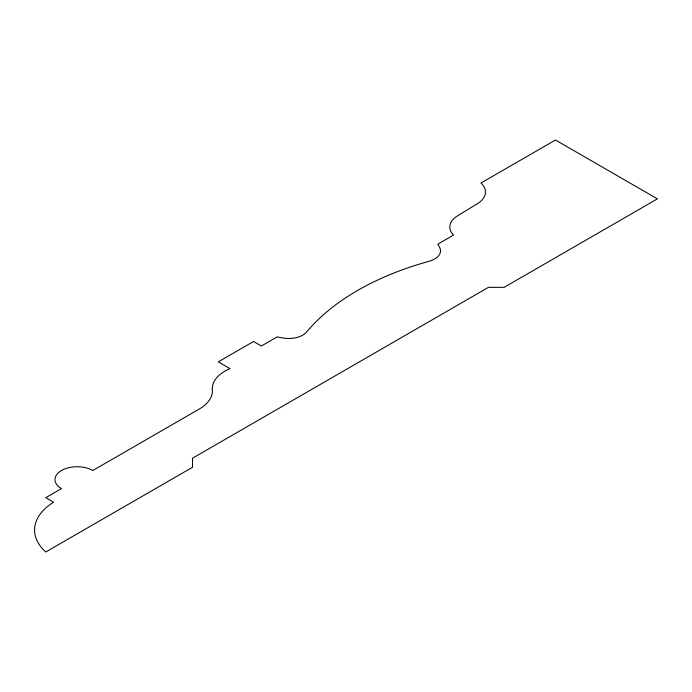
<?xml version="1.0" encoding="UTF-8"?>
<svg xmlns="http://www.w3.org/2000/svg" width="692" height="692" viewBox="0 0 692 692"><rect width="100%" height="100%" fill="white"/><g stroke="black" fill="none" stroke-linecap="round" stroke-linejoin="round"><path stroke-width="1.04" d="M309.653 328.536L306.357 332.272A19.713 11.383 0 0 1 282.397 337.878L277.094 336.943L261.412 346L253.575 341.476L218.283 361.847L230.047 368.637A42.523 24.549 0 0 0 212.366 389.691A44.357 25.613 0 0 1 199.417 408.955L92.823 470.499A22.179 12.802 0 0 0 61.458 470.499A22.179 12.802 0 0 0 61.458 488.604L45.776 497.66L53.613 502.184A70.454 40.672 0 0 0 45.776 551.982L192.506 467.273L192.506 458.216L488.483 287.336L504.165 287.336L657.4 198.864L555.46 140.018L480.966 183.025A29.272 16.902 0 0 1 476.857 204.01L457.412 215.921A28 16.167 0 0 0 453.528 235.081L437.846 244.138L439.455 247.2A19.713 11.383 0 0 1 429.749 261.04L423.279 262.934A259.69 149.93 0 0 0 309.653 328.536"/></g></svg>
